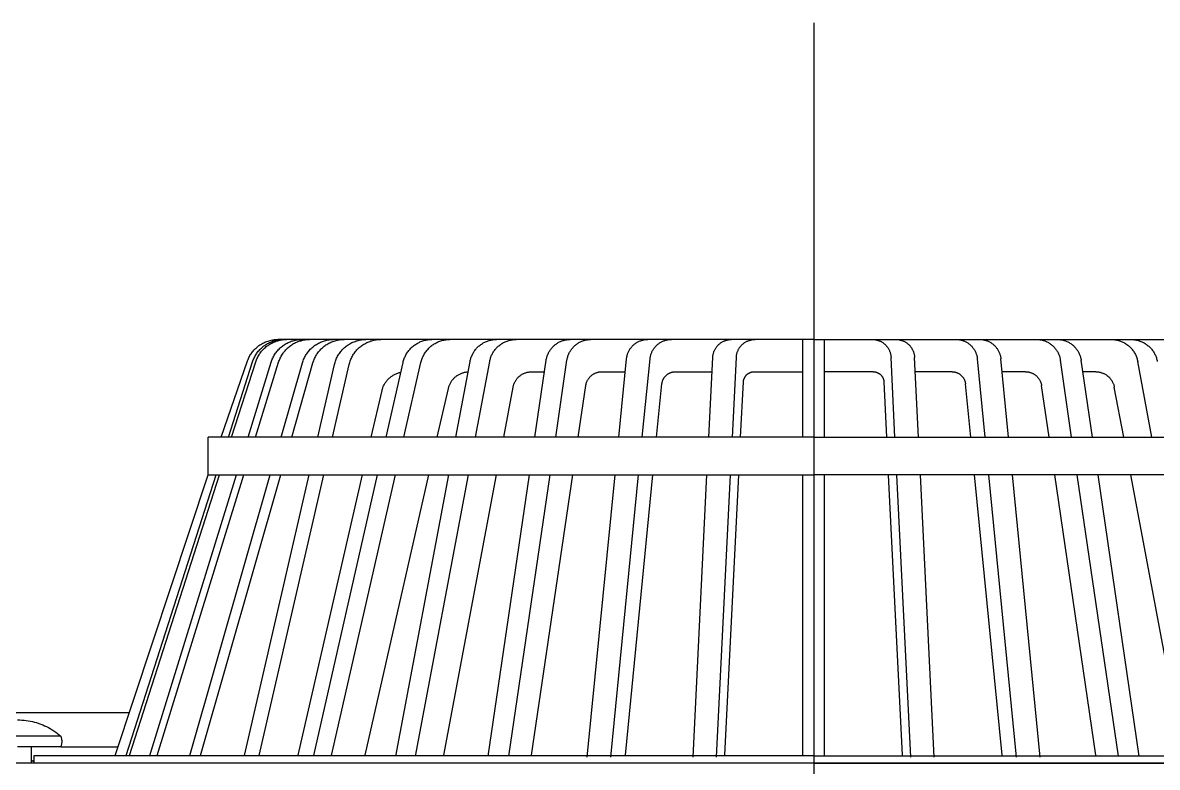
# Model space of a CAD drawing. Header units: centimetres. Extents: x 26200 to 152500, y -600 to 9300.
# Drawn here: x 129937.33 to 129958.43, y 6135.42 to 6149.26 of the extents above; entities that cross this region are included whole.
import ezdxf

# ---------------------------------------------------------------- set-up
doc = ezdxf.new("R2010")
doc.units = ezdxf.units.CM
doc.layers.add('ROTAS-MIMARI-KESIT', color=8, linetype='Continuous')

msp = doc.modelspace()

# ---------------------------------------------------------------- linework, layer by layer
at = {"layer": 'ROTAS-MIMARI-KESIT'}
for points in [[(129952.043, 6149.259), (129952.043, 6119.739)], [(129941.516, 6142.975), (129941.523, 6142.995), (129941.532, 6143.014), (129941.54, 6143.033), (129941.55, 6143.052), (129941.56, 6143.07), (129941.571, 6143.088), (129941.582, 6143.106), (129941.594, 6143.123), (129941.607, 6143.14), (129941.62, 6143.156), (129941.634, 6143.172), (129941.648, 6143.187), (129941.663, 6143.202), (129941.678, 6143.216), (129941.694, 6143.23), (129941.71, 6143.243), (129941.727, 6143.256), (129941.744, 6143.268), (129941.762, 6143.279), (129941.78, 6143.29), (129941.798, 6143.3), (129941.817, 6143.31), (129941.836, 6143.319), (129941.855, 6143.327), (129941.875, 6143.334), (129941.895, 6143.341), (129941.915, 6143.347), (129941.935, 6143.353), (129941.955, 6143.358), (129941.976, 6143.362), (129941.997, 6143.365), (129942.017, 6143.367), (129942.038, 6143.369), (129942.059, 6143.37), (129942.08, 6143.371)], [(129941.608, 6142.954), (129941.615, 6142.973), (129941.622, 6142.992), (129941.63, 6143.011), (129941.638, 6143.03), (129941.648, 6143.048), (129941.657, 6143.066), (129941.668, 6143.083), (129941.679, 6143.101), (129941.69, 6143.118), (129941.702, 6143.134), (129941.715, 6143.15), (129941.728, 6143.166), (129941.742, 6143.181), (129941.756, 6143.196), (129941.771, 6143.21), (129941.786, 6143.223), (129941.802, 6143.237), (129941.818, 6143.249), (129941.835, 6143.261), (129941.851, 6143.273), (129941.869, 6143.284), (129941.886, 6143.294), (129941.904, 6143.304), (129941.923, 6143.313), (129941.941, 6143.321), (129941.96, 6143.329), (129941.979, 6143.336), (129941.999, 6143.343), (129942.018, 6143.348), (129942.038, 6143.354), (129942.058, 6143.358), (129942.078, 6143.362), (129942.099, 6143.365), (129942.119, 6143.368), (129942.139, 6143.369), (129942.16, 6143.37), (129942.18, 6143.371)], [(129941.668, 6142.954), (129941.675, 6142.973), (129941.682, 6142.992), (129941.69, 6143.011), (129941.699, 6143.03), (129941.708, 6143.048), (129941.717, 6143.066), (129941.728, 6143.083), (129941.739, 6143.101), (129941.75, 6143.118), (129941.762, 6143.134), (129941.775, 6143.15), (129941.788, 6143.166), (129941.802, 6143.181), (129941.816, 6143.196), (129941.831, 6143.21), (129941.846, 6143.223), (129941.862, 6143.237), (129941.878, 6143.249), (129941.895, 6143.261), (129941.912, 6143.273), (129941.929, 6143.284), (129941.946, 6143.294), (129941.964, 6143.304), (129941.983, 6143.313), (129942.001, 6143.321), (129942.02, 6143.329), (129942.04, 6143.336), (129942.059, 6143.343), (129942.079, 6143.348), (129942.098, 6143.354), (129942.118, 6143.358), (129942.138, 6143.362), (129942.159, 6143.365), (129942.179, 6143.368), (129942.199, 6143.369), (129942.22, 6143.37), (129942.24, 6143.371)], [(129941.953, 6142.947), (129941.96, 6142.967), (129941.967, 6142.986), (129941.975, 6143.005), (129941.983, 6143.024), (129941.992, 6143.043), (129942.002, 6143.061), (129942.012, 6143.079), (129942.023, 6143.096), (129942.034, 6143.113), (129942.046, 6143.13), (129942.059, 6143.146), (129942.072, 6143.162), (129942.086, 6143.178), (129942.1, 6143.193), (129942.115, 6143.207), (129942.13, 6143.221), (129942.146, 6143.234), (129942.162, 6143.247), (129942.179, 6143.259), (129942.196, 6143.271), (129942.213, 6143.282), (129942.231, 6143.293), (129942.249, 6143.302), (129942.268, 6143.312), (129942.286, 6143.32), (129942.305, 6143.328), (129942.325, 6143.336), (129942.344, 6143.342), (129942.364, 6143.348), (129942.384, 6143.353), (129942.404, 6143.358), (129942.424, 6143.362), (129942.445, 6143.365), (129942.465, 6143.367), (129942.486, 6143.369), (129942.507, 6143.37), (129942.527, 6143.371)], [(129952.041, 6143.371), (129942.08, 6143.371)], [(129942.093, 6142.947), (129942.099, 6142.967), (129942.107, 6142.986), (129942.114, 6143.005), (129942.123, 6143.024), (129942.132, 6143.043), (129942.141, 6143.061), (129942.152, 6143.079), (129942.163, 6143.096), (129942.174, 6143.113), (129942.186, 6143.13), (129942.199, 6143.146), (129942.212, 6143.162), (129942.226, 6143.178), (129942.24, 6143.193), (129942.255, 6143.207), (129942.27, 6143.221), (129942.286, 6143.234), (129942.302, 6143.247), (129942.319, 6143.259), (129942.336, 6143.271), (129942.353, 6143.282), (129942.371, 6143.293), (129942.389, 6143.302), (129942.407, 6143.312), (129942.426, 6143.32), (129942.445, 6143.328), (129942.465, 6143.336), (129942.484, 6143.342), (129942.504, 6143.348), (129942.524, 6143.353), (129942.544, 6143.358), (129942.564, 6143.362), (129942.585, 6143.365), (129942.605, 6143.367), (129942.626, 6143.369), (129942.646, 6143.37), (129942.667, 6143.371)], [(129942.536, 6142.936), (129942.542, 6142.956), (129942.549, 6142.976), (129942.557, 6142.995), (129942.565, 6143.014), (129942.574, 6143.033), (129942.583, 6143.052), (129942.593, 6143.07), (129942.604, 6143.088), (129942.616, 6143.106), (129942.628, 6143.123), (129942.64, 6143.14), (129942.653, 6143.156), (129942.667, 6143.172), (129942.681, 6143.187), (129942.696, 6143.202), (129942.712, 6143.216), (129942.727, 6143.23), (129942.744, 6143.243), (129942.76, 6143.256), (129942.778, 6143.268), (129942.795, 6143.279), (129942.813, 6143.29), (129942.832, 6143.3), (129942.85, 6143.31), (129942.869, 6143.319), (129942.889, 6143.327), (129942.908, 6143.334), (129942.928, 6143.341), (129942.948, 6143.347), (129942.968, 6143.353), (129942.989, 6143.358), (129943.009, 6143.362), (129943.03, 6143.365), (129943.051, 6143.367), (129943.072, 6143.369), (129943.093, 6143.37), (129943.113, 6143.371)], [(129942.731, 6142.936), (129942.737, 6142.956), (129942.744, 6142.976), (129942.752, 6142.995), (129942.76, 6143.014), (129942.769, 6143.033), (129942.778, 6143.052), (129942.788, 6143.07), (129942.799, 6143.088), (129942.811, 6143.106), (129942.823, 6143.123), (129942.835, 6143.14), (129942.849, 6143.156), (129942.862, 6143.172), (129942.877, 6143.187), (129942.891, 6143.202), (129942.907, 6143.216), (129942.923, 6143.23), (129942.939, 6143.243), (129942.956, 6143.256), (129942.973, 6143.268), (129942.99, 6143.279), (129943.008, 6143.29), (129943.027, 6143.3), (129943.045, 6143.31), (129943.064, 6143.319), (129943.084, 6143.327), (129943.103, 6143.334), (129943.123, 6143.341), (129943.143, 6143.347), (129943.163, 6143.353), (129943.184, 6143.358), (129943.204, 6143.362), (129943.225, 6143.365), (129943.246, 6143.367), (129943.267, 6143.369), (129943.288, 6143.37), (129943.309, 6143.371)], [(129943.131, 6142.905), (129943.136, 6142.925), (129943.142, 6142.945), (129943.148, 6142.965), (129943.155, 6142.984), (129943.163, 6143.003), (129943.171, 6143.022), (129943.18, 6143.041), (129943.19, 6143.059), (129943.2, 6143.077), (129943.211, 6143.095), (129943.222, 6143.112), (129943.234, 6143.129), (129943.247, 6143.145), (129943.26, 6143.161), (129943.274, 6143.177), (129943.288, 6143.192), (129943.303, 6143.206), (129943.318, 6143.22), (129943.334, 6143.233), (129943.35, 6143.246), (129943.367, 6143.259), (129943.384, 6143.27), (129943.402, 6143.282), (129943.419, 6143.292), (129943.437, 6143.302), (129943.456, 6143.311), (129943.475, 6143.32), (129943.494, 6143.328), (129943.513, 6143.335), (129943.533, 6143.342), (129943.553, 6143.348), (129943.573, 6143.353), (129943.593, 6143.358), (129943.613, 6143.362), (129943.634, 6143.365), (129943.654, 6143.367), (129943.675, 6143.369), (129943.696, 6143.37), (129943.716, 6143.371)], [(129943.405, 6142.905), (129943.41, 6142.925), (129943.415, 6142.945), (129943.422, 6142.965), (129943.429, 6142.984), (129943.436, 6143.003), (129943.445, 6143.022), (129943.454, 6143.041), (129943.463, 6143.059), (129943.474, 6143.077), (129943.485, 6143.095), (129943.496, 6143.112), (129943.508, 6143.129), (129943.521, 6143.145), (129943.534, 6143.161), (129943.548, 6143.177), (129943.562, 6143.192), (129943.577, 6143.206), (129943.592, 6143.22), (129943.608, 6143.233), (129943.624, 6143.246), (129943.641, 6143.259), (129943.658, 6143.27), (129943.675, 6143.282), (129943.693, 6143.292), (129943.711, 6143.302), (129943.73, 6143.311), (129943.749, 6143.32), (129943.768, 6143.328), (129943.787, 6143.335), (129943.807, 6143.342), (129943.826, 6143.348), (129943.846, 6143.353), (129943.867, 6143.358), (129943.887, 6143.362), (129943.907, 6143.365), (129943.928, 6143.367), (129943.949, 6143.369), (129943.969, 6143.37), (129943.99, 6143.371)], [(129944.406, 6142.942), (129944.411, 6142.961), (129944.416, 6142.979), (129944.422, 6142.997), (129944.428, 6143.015), (129944.435, 6143.033), (129944.443, 6143.05), (129944.451, 6143.067), (129944.46, 6143.084), (129944.469, 6143.101), (129944.479, 6143.117), (129944.49, 6143.133), (129944.501, 6143.148), (129944.513, 6143.163), (129944.525, 6143.178), (129944.537, 6143.192), (129944.55, 6143.206), (129944.564, 6143.219), (129944.578, 6143.232), (129944.592, 6143.244), (129944.607, 6143.256), (129944.623, 6143.268), (129944.638, 6143.278), (129944.654, 6143.289), (129944.671, 6143.298), (129944.687, 6143.308), (129944.704, 6143.316), (129944.721, 6143.324), (129944.739, 6143.331), (129944.757, 6143.338), (129944.775, 6143.344), (129944.793, 6143.35), (129944.811, 6143.355), (129944.83, 6143.359), (129944.849, 6143.362), (129944.867, 6143.365), (129944.886, 6143.368), (129944.905, 6143.369), (129944.924, 6143.37), (129944.943, 6143.371)], [(129944.739, 6142.942), (129944.743, 6142.961), (129944.748, 6142.979), (129944.754, 6142.997), (129944.761, 6143.015), (129944.768, 6143.033), (129944.775, 6143.05), (129944.784, 6143.067), (129944.792, 6143.084), (129944.802, 6143.101), (129944.812, 6143.117), (129944.822, 6143.133), (129944.833, 6143.148), (129944.845, 6143.163), (129944.857, 6143.178), (129944.87, 6143.192), (129944.883, 6143.206), (129944.896, 6143.219), (129944.91, 6143.232), (129944.925, 6143.244), (129944.94, 6143.256), (129944.955, 6143.268), (129944.971, 6143.278), (129944.987, 6143.289), (129945.003, 6143.298), (129945.02, 6143.308), (129945.037, 6143.316), (129945.054, 6143.324), (129945.071, 6143.331), (129945.089, 6143.338), (129945.107, 6143.344), (129945.125, 6143.35), (129945.144, 6143.355), (129945.162, 6143.359), (129945.181, 6143.362), (129945.2, 6143.365), (129945.219, 6143.368), (129945.238, 6143.369), (129945.257, 6143.37), (129945.276, 6143.371)], [(129945.652, 6142.963), (129945.655, 6142.98), (129945.66, 6142.997), (129945.664, 6143.013), (129945.669, 6143.03), (129945.675, 6143.046), (129945.682, 6143.062), (129945.689, 6143.078), (129945.696, 6143.094), (129945.704, 6143.109), (129945.713, 6143.124), (129945.722, 6143.139), (129945.731, 6143.153), (129945.741, 6143.167), (129945.752, 6143.181), (129945.763, 6143.195), (129945.774, 6143.208), (129945.786, 6143.22), (129945.798, 6143.232), (129945.811, 6143.244), (129945.824, 6143.255), (129945.838, 6143.266), (129945.852, 6143.277), (129945.866, 6143.286), (129945.881, 6143.296), (129945.895, 6143.305), (129945.911, 6143.313), (129945.926, 6143.321), (129945.942, 6143.328), (129945.958, 6143.335), (129945.974, 6143.341), (129945.99, 6143.347), (129946.007, 6143.352), (129946.024, 6143.356), (129946.041, 6143.36), (129946.058, 6143.363), (129946.075, 6143.366), (129946.092, 6143.368), (129946.109, 6143.369), (129946.127, 6143.37), (129946.144, 6143.371)], [(129946.017, 6142.963), (129946.02, 6142.98), (129946.024, 6142.997), (129946.029, 6143.013), (129946.034, 6143.03), (129946.04, 6143.046), (129946.046, 6143.062), (129946.053, 6143.078), (129946.061, 6143.094), (129946.069, 6143.109), (129946.077, 6143.124), (129946.086, 6143.139), (129946.096, 6143.153), (129946.106, 6143.167), (129946.117, 6143.181), (129946.128, 6143.195), (129946.139, 6143.208), (129946.151, 6143.22), (129946.163, 6143.232), (129946.176, 6143.244), (129946.189, 6143.255), (129946.203, 6143.266), (129946.217, 6143.277), (129946.231, 6143.286), (129946.245, 6143.296), (129946.26, 6143.305), (129946.275, 6143.313), (129946.291, 6143.321), (129946.307, 6143.328), (129946.323, 6143.335), (129946.339, 6143.341), (129946.355, 6143.347), (129946.372, 6143.352), (129946.389, 6143.356), (129946.405, 6143.36), (129946.422, 6143.363), (129946.44, 6143.366), (129946.457, 6143.368), (129946.474, 6143.369), (129946.491, 6143.37), (129946.509, 6143.371)], [(129947.068, 6142.986), (129947.07, 6143.001), (129947.074, 6143.016), (129947.077, 6143.032), (129947.081, 6143.047), (129947.086, 6143.062), (129947.091, 6143.076), (129947.097, 6143.091), (129947.103, 6143.105), (129947.11, 6143.12), (129947.117, 6143.133), (129947.124, 6143.147), (129947.133, 6143.161), (129947.141, 6143.174), (129947.15, 6143.186), (129947.16, 6143.199), (129947.17, 6143.211), (129947.18, 6143.223), (129947.191, 6143.234), (129947.202, 6143.245), (129947.213, 6143.256), (129947.225, 6143.266), (129947.237, 6143.276), (129947.25, 6143.285), (129947.263, 6143.294), (129947.276, 6143.303), (129947.289, 6143.311), (129947.303, 6143.318), (129947.317, 6143.325), (129947.331, 6143.332), (129947.346, 6143.338), (129947.36, 6143.344), (129947.375, 6143.349), (129947.39, 6143.353), (129947.405, 6143.357), (129947.42, 6143.361), (129947.436, 6143.364), (129947.451, 6143.366), (129947.467, 6143.368), (129947.482, 6143.37), (129947.498, 6143.37), (129947.514, 6143.371)], [(129947.454, 6142.986), (129947.457, 6143.001), (129947.46, 6143.016), (129947.463, 6143.032), (129947.468, 6143.047), (129947.472, 6143.062), (129947.477, 6143.076), (129947.483, 6143.091), (129947.489, 6143.105), (129947.496, 6143.12), (129947.503, 6143.133), (129947.511, 6143.147), (129947.519, 6143.161), (129947.528, 6143.174), (129947.537, 6143.186), (129947.546, 6143.199), (129947.556, 6143.211), (129947.566, 6143.223), (129947.577, 6143.234), (129947.588, 6143.245), (129947.6, 6143.256), (129947.611, 6143.266), (129947.624, 6143.276), (129947.636, 6143.285), (129947.649, 6143.294), (129947.662, 6143.303), (129947.676, 6143.311), (129947.689, 6143.318), (129947.703, 6143.325), (129947.717, 6143.332), (129947.732, 6143.338), (129947.746, 6143.344), (129947.761, 6143.349), (129947.776, 6143.353), (129947.791, 6143.357), (129947.807, 6143.361), (129947.822, 6143.364), (129947.837, 6143.366), (129947.853, 6143.368), (129947.869, 6143.37), (129947.884, 6143.37), (129947.9, 6143.371)], [(129948.561, 6143.01), (129948.562, 6143.023), (129948.564, 6143.037), (129948.567, 6143.05), (129948.57, 6143.064), (129948.573, 6143.077), (129948.577, 6143.09), (129948.581, 6143.103), (129948.586, 6143.116), (129948.591, 6143.129), (129948.597, 6143.141), (129948.603, 6143.153), (129948.61, 6143.165), (129948.616, 6143.177), (129948.624, 6143.189), (129948.631, 6143.2), (129948.64, 6143.211), (129948.648, 6143.222), (129948.657, 6143.233), (129948.666, 6143.243), (129948.675, 6143.253), (129948.685, 6143.262), (129948.695, 6143.272), (129948.706, 6143.28), (129948.717, 6143.289), (129948.728, 6143.297), (129948.739, 6143.305), (129948.751, 6143.312), (129948.762, 6143.319), (129948.774, 6143.326), (129948.787, 6143.332), (129948.799, 6143.337), (129948.812, 6143.343), (129948.825, 6143.347), (129948.838, 6143.352), (129948.851, 6143.356), (129948.864, 6143.359), (129948.877, 6143.362), (129948.891, 6143.365), (129948.905, 6143.367), (129948.918, 6143.369), (129948.932, 6143.37), (129948.945, 6143.37), (129948.959, 6143.371)], [(129948.998, 6143.01), (129949, 6143.023), (129949.002, 6143.037), (129949.004, 6143.05), (129949.007, 6143.064), (129949.011, 6143.077), (129949.014, 6143.09), (129949.019, 6143.103), (129949.024, 6143.116), (129949.029, 6143.129), (129949.034, 6143.141), (129949.04, 6143.153), (129949.047, 6143.165), (129949.054, 6143.177), (129949.061, 6143.189), (129949.069, 6143.2), (129949.077, 6143.211), (129949.085, 6143.222), (129949.094, 6143.233), (129949.103, 6143.243), (129949.113, 6143.253), (129949.123, 6143.262), (129949.133, 6143.272), (129949.143, 6143.28), (129949.154, 6143.289), (129949.165, 6143.297), (129949.176, 6143.305), (129949.188, 6143.312), (129949.2, 6143.319), (129949.212, 6143.326), (129949.224, 6143.332), (129949.237, 6143.337), (129949.249, 6143.343), (129949.262, 6143.347), (129949.275, 6143.352), (129949.288, 6143.356), (129949.301, 6143.359), (129949.315, 6143.362), (129949.328, 6143.365), (129949.342, 6143.367), (129949.355, 6143.369), (129949.369, 6143.37), (129949.383, 6143.37), (129949.397, 6143.371)], [(129950.165, 6143.038), (129950.166, 6143.05), (129950.167, 6143.062), (129950.169, 6143.074), (129950.171, 6143.086), (129950.173, 6143.097), (129950.176, 6143.109), (129950.179, 6143.121), (129950.183, 6143.132), (129950.187, 6143.144), (129950.192, 6143.155), (129950.197, 6143.166), (129950.202, 6143.177), (129950.207, 6143.188), (129950.213, 6143.198), (129950.22, 6143.209), (129950.226, 6143.219), (129950.233, 6143.229), (129950.241, 6143.238), (129950.249, 6143.248), (129950.257, 6143.257), (129950.265, 6143.266), (129950.273, 6143.274), (129950.282, 6143.282), (129950.292, 6143.29), (129950.301, 6143.298), (129950.311, 6143.305), (129950.321, 6143.312), (129950.331, 6143.318), (129950.341, 6143.325), (129950.352, 6143.33), (129950.363, 6143.336), (129950.374, 6143.341), (129950.385, 6143.346), (129950.396, 6143.35), (129950.408, 6143.354), (129950.419, 6143.357), (129950.431, 6143.36), (129950.443, 6143.363), (129950.455, 6143.365), (129950.467, 6143.367), (129950.479, 6143.369), (129950.491, 6143.37), (129950.503, 6143.37), (129950.515, 6143.371)], [(129950.603, 6143.038), (129950.603, 6143.05), (129950.605, 6143.062), (129950.606, 6143.074), (129950.608, 6143.086), (129950.611, 6143.097), (129950.614, 6143.109), (129950.617, 6143.121), (129950.621, 6143.132), (129950.625, 6143.144), (129950.629, 6143.155), (129950.634, 6143.166), (129950.639, 6143.177), (129950.645, 6143.188), (129950.651, 6143.198), (129950.657, 6143.209), (129950.664, 6143.219), (129950.671, 6143.229), (129950.678, 6143.238), (129950.686, 6143.248), (129950.694, 6143.257), (129950.702, 6143.266), (129950.711, 6143.274), (129950.72, 6143.282), (129950.729, 6143.29), (129950.739, 6143.298), (129950.748, 6143.305), (129950.758, 6143.312), (129950.768, 6143.318), (129950.779, 6143.325), (129950.79, 6143.33), (129950.8, 6143.336), (129950.811, 6143.341), (129950.823, 6143.346), (129950.834, 6143.35), (129950.845, 6143.354), (129950.857, 6143.357), (129950.869, 6143.36), (129950.88, 6143.363), (129950.892, 6143.365), (129950.904, 6143.367), (129950.916, 6143.369), (129950.928, 6143.37), (129950.94, 6143.37), (129950.953, 6143.371)], [(129951.841, 6141.553), (129951.841, 6143.371)], [(129952.041, 6143.371), (129962.002, 6143.371)], [(129952.241, 6141.553), (129952.241, 6143.371)], [(129953.13, 6143.371), (129953.142, 6143.37), (129953.154, 6143.37), (129953.166, 6143.369), (129953.178, 6143.367), (129953.19, 6143.365), (129953.202, 6143.363), (129953.214, 6143.36), (129953.225, 6143.357), (129953.237, 6143.354), (129953.249, 6143.35), (129953.26, 6143.346), (129953.271, 6143.341), (129953.282, 6143.336), (129953.293, 6143.33), (129953.303, 6143.325), (129953.314, 6143.318), (129953.324, 6143.312), (129953.334, 6143.305), (129953.344, 6143.298), (129953.353, 6143.29), (129953.362, 6143.282), (129953.371, 6143.274), (129953.38, 6143.266), (129953.388, 6143.257), (129953.396, 6143.248), (129953.404, 6143.238), (129953.411, 6143.229), (129953.418, 6143.219), (129953.425, 6143.209), (129953.431, 6143.198), (129953.437, 6143.188), (129953.443, 6143.177), (129953.448, 6143.166), (129953.453, 6143.155), (129953.458, 6143.144), (129953.462, 6143.132), (129953.465, 6143.121), (129953.469, 6143.109), (129953.472, 6143.097), (129953.474, 6143.086), (129953.476, 6143.074), (129953.478, 6143.062), (129953.479, 6143.05), (129953.48, 6143.038)], [(129953.567, 6143.371), (129953.579, 6143.37), (129953.592, 6143.37), (129953.604, 6143.369), (129953.616, 6143.367), (129953.628, 6143.365), (129953.64, 6143.363), (129953.651, 6143.36), (129953.663, 6143.357), (129953.675, 6143.354), (129953.686, 6143.35), (129953.697, 6143.346), (129953.709, 6143.341), (129953.72, 6143.336), (129953.73, 6143.33), (129953.741, 6143.325), (129953.751, 6143.318), (129953.762, 6143.312), (129953.772, 6143.305), (129953.781, 6143.298), (129953.791, 6143.29), (129953.8, 6143.282), (129953.809, 6143.274), (129953.818, 6143.266), (129953.826, 6143.257), (129953.834, 6143.248), (129953.842, 6143.238), (129953.849, 6143.229), (129953.856, 6143.219), (129953.863, 6143.209), (129953.869, 6143.198), (129953.875, 6143.188), (129953.881, 6143.177), (129953.886, 6143.166), (129953.891, 6143.155), (129953.895, 6143.144), (129953.899, 6143.132), (129953.903, 6143.121), (129953.906, 6143.109), (129953.909, 6143.097), (129953.912, 6143.086), (129953.914, 6143.074), (129953.915, 6143.062), (129953.916, 6143.05), (129953.917, 6143.038)], [(129954.686, 6143.371), (129954.7, 6143.37), (129954.713, 6143.37), (129954.727, 6143.369), (129954.741, 6143.367), (129954.754, 6143.365), (129954.768, 6143.362), (129954.781, 6143.359), (129954.794, 6143.356), (129954.807, 6143.352), (129954.82, 6143.347), (129954.833, 6143.343), (129954.846, 6143.337), (129954.858, 6143.332), (129954.871, 6143.326), (129954.883, 6143.319), (129954.894, 6143.312), (129954.906, 6143.305), (129954.917, 6143.297), (129954.928, 6143.289), (129954.939, 6143.28), (129954.95, 6143.272), (129954.96, 6143.262), (129954.97, 6143.253), (129954.979, 6143.243), (129954.988, 6143.233), (129954.997, 6143.222), (129955.006, 6143.211), (129955.014, 6143.2), (129955.021, 6143.189), (129955.029, 6143.177), (129955.035, 6143.165), (129955.042, 6143.153), (129955.048, 6143.141), (129955.054, 6143.129), (129955.059, 6143.116), (129955.064, 6143.103), (129955.068, 6143.09), (129955.072, 6143.077), (129955.075, 6143.064), (129955.078, 6143.05), (129955.081, 6143.037), (129955.083, 6143.023), (129955.084, 6143.01)], [(129955.123, 6143.371), (129955.137, 6143.37), (129955.151, 6143.37), (129955.164, 6143.369), (129955.178, 6143.367), (129955.192, 6143.365), (129955.205, 6143.362), (129955.218, 6143.359), (129955.232, 6143.356), (129955.245, 6143.352), (129955.258, 6143.347), (129955.271, 6143.343), (129955.283, 6143.337), (129955.296, 6143.332), (129955.308, 6143.326), (129955.32, 6143.319), (129955.332, 6143.312), (129955.344, 6143.305), (129955.355, 6143.297), (129955.366, 6143.289), (129955.377, 6143.28), (129955.387, 6143.272), (129955.397, 6143.262), (129955.407, 6143.253), (129955.417, 6143.243), (129955.426, 6143.233), (129955.435, 6143.222), (129955.443, 6143.211), (129955.451, 6143.2), (129955.459, 6143.189), (129955.466, 6143.177), (129955.473, 6143.165), (129955.479, 6143.153), (129955.486, 6143.141), (129955.491, 6143.129), (129955.496, 6143.116), (129955.501, 6143.103), (129955.505, 6143.09), (129955.509, 6143.077), (129955.513, 6143.064), (129955.516, 6143.05), (129955.518, 6143.037), (129955.52, 6143.023), (129955.522, 6143.01)], [(129956.183, 6143.371), (129956.198, 6143.37), (129956.214, 6143.37), (129956.23, 6143.368), (129956.245, 6143.366), (129956.261, 6143.364), (129956.276, 6143.361), (129956.291, 6143.357), (129956.306, 6143.353), (129956.321, 6143.349), (129956.336, 6143.344), (129956.351, 6143.338), (129956.365, 6143.332), (129956.379, 6143.325), (129956.393, 6143.318), (129956.407, 6143.311), (129956.42, 6143.303), (129956.434, 6143.294), (129956.446, 6143.285), (129956.459, 6143.276), (129956.471, 6143.266), (129956.483, 6143.256), (129956.495, 6143.245), (129956.506, 6143.234), (129956.516, 6143.223), (129956.527, 6143.211), (129956.537, 6143.199), (129956.546, 6143.186), (129956.555, 6143.174), (129956.564, 6143.161), (129956.572, 6143.147), (129956.579, 6143.133), (129956.587, 6143.12), (129956.593, 6143.105), (129956.599, 6143.091), (129956.605, 6143.076), (129956.61, 6143.062), (129956.615, 6143.047), (129956.619, 6143.032), (129956.623, 6143.016), (129956.626, 6143.001), (129956.628, 6142.986)], [(129956.569, 6143.371), (129956.584, 6143.37), (129956.6, 6143.37), (129956.616, 6143.368), (129956.631, 6143.366), (129956.647, 6143.364), (129956.662, 6143.361), (129956.677, 6143.357), (129956.692, 6143.353), (129956.707, 6143.349), (129956.722, 6143.344), (129956.737, 6143.338), (129956.751, 6143.332), (129956.765, 6143.325), (129956.779, 6143.318), (129956.793, 6143.311), (129956.807, 6143.303), (129956.82, 6143.294), (129956.833, 6143.285), (129956.845, 6143.276), (129956.857, 6143.266), (129956.869, 6143.256), (129956.881, 6143.245), (129956.892, 6143.234), (129956.902, 6143.223), (129956.913, 6143.211), (129956.923, 6143.199), (129956.932, 6143.186), (129956.941, 6143.174), (129956.95, 6143.161), (129956.958, 6143.147), (129956.966, 6143.133), (129956.973, 6143.12), (129956.979, 6143.105), (129956.986, 6143.091), (129956.991, 6143.076), (129956.996, 6143.062), (129957.001, 6143.047), (129957.005, 6143.032), (129957.009, 6143.016), (129957.012, 6143.001), (129957.014, 6142.986)], [(129957.574, 6143.371), (129957.591, 6143.37), (129957.609, 6143.369), (129957.626, 6143.368), (129957.643, 6143.366), (129957.66, 6143.363), (129957.677, 6143.36), (129957.694, 6143.356), (129957.711, 6143.352), (129957.727, 6143.347), (129957.744, 6143.341), (129957.76, 6143.335), (129957.776, 6143.328), (129957.792, 6143.321), (129957.807, 6143.313), (129957.822, 6143.305), (129957.837, 6143.296), (129957.852, 6143.286), (129957.866, 6143.277), (129957.88, 6143.266), (129957.893, 6143.255), (129957.907, 6143.244), (129957.919, 6143.232), (129957.932, 6143.22), (129957.944, 6143.208), (129957.955, 6143.195), (129957.966, 6143.181), (129957.977, 6143.167), (129957.987, 6143.153), (129957.996, 6143.139), (129958.005, 6143.124), (129958.014, 6143.109), (129958.022, 6143.094), (129958.029, 6143.078), (129958.036, 6143.062), (129958.042, 6143.046), (129958.048, 6143.03), (129958.054, 6143.013), (129958.058, 6142.997), (129958.062, 6142.98), (129958.066, 6142.963)], [(129957.939, 6143.371), (129957.956, 6143.37), (129957.973, 6143.369), (129957.99, 6143.368), (129958.008, 6143.366), (129958.025, 6143.363), (129958.042, 6143.36), (129958.059, 6143.356), (129958.075, 6143.352), (129958.092, 6143.347), (129958.108, 6143.341), (129958.125, 6143.335), (129958.141, 6143.328), (129958.156, 6143.321), (129958.172, 6143.313), (129958.187, 6143.305), (129958.202, 6143.296), (129958.216, 6143.286), (129958.231, 6143.277), (129958.244, 6143.266), (129958.258, 6143.255), (129958.271, 6143.244), (129958.284, 6143.232), (129958.296, 6143.22), (129958.308, 6143.208), (129958.32, 6143.195), (129958.331, 6143.181), (129958.341, 6143.167), (129958.351, 6143.153), (129958.361, 6143.139), (129958.37, 6143.124), (129958.378, 6143.109), (129958.386, 6143.094), (129958.394, 6143.078), (129958.401, 6143.062), (129958.407, 6143.046), (129958.413, 6143.03), (129958.418, 6143.013), (129958.423, 6142.997), (129958.427, 6142.98), (129958.43, 6142.963)], [(129946.858, 6141.553), (129947.068, 6142.986)], [(129947.244, 6141.553), (129947.454, 6142.986)], [(129948.417, 6141.553), (129948.561, 6143.01)], [(129948.854, 6141.553), (129948.998, 6143.01)], [(129950.092, 6141.553), (129950.165, 6143.038)], [(129950.53, 6141.553), (129950.603, 6143.038)], [(129953.553, 6141.553), (129953.48, 6143.038)], [(129953.991, 6141.553), (129953.917, 6143.038)], [(129955.228, 6141.553), (129955.084, 6143.01)], [(129955.666, 6141.553), (129955.522, 6143.01)], [(129956.838, 6141.553), (129956.628, 6142.986)], [(129957.225, 6141.553), (129957.015, 6142.986)], [(129941.026, 6141.555), (129941.516, 6142.975)], [(129941.159, 6141.553), (129941.608, 6142.954)], [(129941.219, 6141.553), (129941.668, 6142.954)], [(129941.523, 6141.553), (129941.953, 6142.947)], [(129941.663, 6141.553), (129942.093, 6142.947)], [(129942.139, 6141.553), (129942.536, 6142.936)], [(129942.335, 6141.553), (129942.731, 6142.936)], [(129942.82, 6141.553), (129943.131, 6142.905)], [(129943.093, 6141.553), (129943.405, 6142.905)], [(129944.091, 6141.553), (129944.407, 6142.942)], [(129944.423, 6141.553), (129944.739, 6142.942)], [(129945.248, 6142.458), (129945.251, 6142.472), (129945.255, 6142.485), (129945.259, 6142.498), (129945.263, 6142.511), (129945.268, 6142.523), (129945.274, 6142.536), (129945.28, 6142.548), (129945.286, 6142.56), (129945.293, 6142.572), (129945.3, 6142.584), (129945.307, 6142.595), (129945.315, 6142.606), (129945.323, 6142.617), (129945.332, 6142.628), (129945.341, 6142.638), (129945.35, 6142.648), (129945.36, 6142.658), (129945.37, 6142.667), (129945.38, 6142.676), (129945.391, 6142.685), (129945.402, 6142.693), (129945.413, 6142.701), (129945.424, 6142.708), (129945.436, 6142.715), (129945.448, 6142.722), (129945.46, 6142.728), (129945.472, 6142.734), (129945.485, 6142.74), (129945.498, 6142.745), (129945.51, 6142.749), (129945.523, 6142.753), (129945.537, 6142.757), (129945.55, 6142.76), (129945.563, 6142.763), (129945.577, 6142.765), (129945.59, 6142.767), (129945.604, 6142.769), (129945.617, 6142.77)], [(129945.387, 6141.553), (129945.652, 6142.963)], [(129945.751, 6141.553), (129946.017, 6142.963)], [(129946.452, 6142.484), (129946.454, 6142.496), (129946.457, 6142.508), (129946.46, 6142.52), (129946.464, 6142.531), (129946.468, 6142.543), (129946.472, 6142.554), (129946.477, 6142.565), (129946.482, 6142.576), (129946.488, 6142.587), (129946.494, 6142.597), (129946.5, 6142.608), (129946.507, 6142.618), (129946.514, 6142.628), (129946.521, 6142.637), (129946.529, 6142.647), (129946.537, 6142.656), (129946.545, 6142.665), (129946.554, 6142.673), (129946.563, 6142.681), (129946.572, 6142.689), (129946.582, 6142.697), (129946.591, 6142.704), (129946.601, 6142.711), (129946.612, 6142.718), (129946.622, 6142.724), (129946.633, 6142.73), (129946.643, 6142.735), (129946.654, 6142.74), (129946.666, 6142.745), (129946.677, 6142.749), (129946.688, 6142.753), (129946.7, 6142.757), (129946.712, 6142.76), (129946.724, 6142.763), (129946.736, 6142.765), (129946.748, 6142.767), (129946.76, 6142.768), (129946.772, 6142.769), (129946.784, 6142.77), (129946.796, 6142.77)], [(129946.796, 6142.77), (129947.037, 6142.77)], [(129947.804, 6142.513), (129947.805, 6142.524), (129947.808, 6142.534), (129947.81, 6142.544), (129947.813, 6142.554), (129947.816, 6142.564), (129947.819, 6142.574), (129947.823, 6142.584), (129947.827, 6142.593), (129947.832, 6142.603), (129947.836, 6142.612), (129947.841, 6142.621), (129947.847, 6142.63), (129947.853, 6142.639), (129947.859, 6142.647), (129947.865, 6142.656), (129947.872, 6142.664), (129947.878, 6142.671), (129947.886, 6142.679), (129947.893, 6142.686), (129947.901, 6142.694), (129947.909, 6142.7), (129947.917, 6142.707), (129947.925, 6142.713), (129947.934, 6142.719), (129947.942, 6142.725), (129947.951, 6142.73), (129947.96, 6142.735), (129947.97, 6142.74), (129947.979, 6142.744), (129947.989, 6142.748), (129947.999, 6142.752), (129948.008, 6142.755), (129948.018, 6142.759), (129948.029, 6142.761), (129948.039, 6142.764), (129948.049, 6142.766), (129948.059, 6142.767), (129948.07, 6142.768), (129948.08, 6142.769), (129948.09, 6142.77), (129948.101, 6142.77)], [(129948.101, 6142.77), (129948.543, 6142.77)], [(129949.219, 6142.544), (129949.22, 6142.553), (129949.221, 6142.561), (129949.223, 6142.57), (129949.225, 6142.578), (129949.227, 6142.586), (129949.229, 6142.595), (129949.232, 6142.603), (129949.235, 6142.611), (129949.238, 6142.619), (129949.242, 6142.627), (129949.246, 6142.634), (129949.25, 6142.642), (129949.254, 6142.649), (129949.258, 6142.656), (129949.263, 6142.664), (129949.268, 6142.67), (129949.274, 6142.677), (129949.279, 6142.684), (129949.285, 6142.69), (129949.291, 6142.696), (129949.297, 6142.702), (129949.303, 6142.708), (129949.31, 6142.714), (129949.317, 6142.719), (129949.323, 6142.724), (129949.33, 6142.729), (129949.338, 6142.733), (129949.345, 6142.738), (129949.353, 6142.742), (129949.36, 6142.746), (129949.368, 6142.749), (129949.376, 6142.752), (129949.384, 6142.756), (129949.392, 6142.758), (129949.4, 6142.761), (129949.409, 6142.763), (129949.417, 6142.765), (129949.425, 6142.766), (129949.434, 6142.768), (129949.442, 6142.769), (129949.451, 6142.769), (129949.46, 6142.77), (129949.468, 6142.77)], [(129949.468, 6142.77), (129950.154, 6142.77)], [(129950.734, 6142.58), (129950.734, 6142.587), (129950.735, 6142.593), (129950.736, 6142.6), (129950.737, 6142.607), (129950.738, 6142.614), (129950.74, 6142.621), (129950.742, 6142.627), (129950.744, 6142.634), (129950.746, 6142.64), (129950.749, 6142.647), (129950.752, 6142.653), (129950.755, 6142.659), (129950.758, 6142.666), (129950.761, 6142.672), (129950.765, 6142.678), (129950.769, 6142.683), (129950.773, 6142.689), (129950.777, 6142.694), (129950.781, 6142.7), (129950.786, 6142.705), (129950.791, 6142.71), (129950.796, 6142.715), (129950.801, 6142.72), (129950.806, 6142.724), (129950.811, 6142.728), (129950.817, 6142.732), (129950.823, 6142.736), (129950.828, 6142.74), (129950.834, 6142.744), (129950.84, 6142.747), (129950.847, 6142.75), (129950.853, 6142.753), (129950.859, 6142.756), (129950.866, 6142.758), (129950.872, 6142.76), (129950.879, 6142.762), (129950.886, 6142.764), (129950.892, 6142.766), (129950.899, 6142.767), (129950.906, 6142.768), (129950.913, 6142.769), (129950.92, 6142.77), (129950.927, 6142.77), (129950.934, 6142.77)], [(129950.934, 6142.77), (129951.833, 6142.77)], [(129953.149, 6142.77), (129952.246, 6142.77)], [(129953.149, 6142.77), (129953.156, 6142.77), (129953.163, 6142.77), (129953.169, 6142.769), (129953.176, 6142.768), (129953.183, 6142.767), (129953.19, 6142.766), (129953.197, 6142.764), (129953.203, 6142.762), (129953.21, 6142.76), (129953.217, 6142.758), (129953.223, 6142.756), (129953.229, 6142.753), (129953.236, 6142.75), (129953.242, 6142.747), (129953.248, 6142.744), (129953.254, 6142.74), (129953.26, 6142.736), (129953.265, 6142.732), (129953.271, 6142.728), (129953.276, 6142.724), (129953.282, 6142.72), (129953.287, 6142.715), (129953.292, 6142.71), (129953.296, 6142.705), (129953.301, 6142.7), (129953.305, 6142.694), (129953.31, 6142.689), (129953.314, 6142.683), (129953.318, 6142.678), (129953.321, 6142.672), (129953.325, 6142.666), (129953.328, 6142.659), (129953.331, 6142.653), (129953.334, 6142.647), (129953.336, 6142.64), (129953.338, 6142.634), (129953.341, 6142.627), (129953.342, 6142.621), (129953.344, 6142.614), (129953.345, 6142.607), (129953.347, 6142.6), (129953.348, 6142.593), (129953.348, 6142.587), (129953.349, 6142.58)], [(129954.614, 6142.77), (129953.929, 6142.77)], [(129954.614, 6142.77), (129954.623, 6142.77), (129954.631, 6142.769), (129954.64, 6142.769), (129954.648, 6142.768), (129954.657, 6142.766), (129954.665, 6142.765), (129954.674, 6142.763), (129954.682, 6142.761), (129954.69, 6142.758), (129954.698, 6142.756), (129954.706, 6142.752), (129954.714, 6142.749), (129954.722, 6142.746), (129954.73, 6142.742), (129954.737, 6142.738), (129954.745, 6142.733), (129954.752, 6142.729), (129954.759, 6142.724), (129954.766, 6142.719), (129954.773, 6142.714), (129954.779, 6142.708), (129954.785, 6142.702), (129954.792, 6142.696), (129954.798, 6142.69), (129954.803, 6142.684), (129954.809, 6142.677), (129954.814, 6142.67), (129954.819, 6142.664), (129954.824, 6142.656), (129954.828, 6142.649), (129954.833, 6142.642), (129954.837, 6142.634), (129954.841, 6142.627), (129954.844, 6142.619), (129954.847, 6142.611), (129954.85, 6142.603), (129954.853, 6142.595), (129954.856, 6142.586), (129954.858, 6142.578), (129954.859, 6142.57), (129954.861, 6142.561), (129954.862, 6142.553), (129954.863, 6142.544)], [(129955.981, 6142.77), (129955.539, 6142.77)], [(129955.981, 6142.77), (129955.992, 6142.77), (129956.002, 6142.769), (129956.013, 6142.768), (129956.023, 6142.767), (129956.033, 6142.766), (129956.044, 6142.764), (129956.054, 6142.761), (129956.064, 6142.759), (129956.074, 6142.755), (129956.084, 6142.752), (129956.094, 6142.748), (129956.103, 6142.744), (129956.113, 6142.74), (129956.122, 6142.735), (129956.131, 6142.73), (129956.14, 6142.725), (129956.149, 6142.719), (129956.157, 6142.713), (129956.166, 6142.707), (129956.174, 6142.7), (129956.182, 6142.694), (129956.189, 6142.686), (129956.197, 6142.679), (129956.204, 6142.671), (129956.211, 6142.664), (129956.217, 6142.656), (129956.224, 6142.647), (129956.23, 6142.639), (129956.235, 6142.63), (129956.241, 6142.621), (129956.246, 6142.612), (129956.251, 6142.603), (129956.255, 6142.593), (129956.259, 6142.584), (129956.263, 6142.574), (129956.267, 6142.564), (129956.27, 6142.554), (129956.272, 6142.544), (129956.275, 6142.534), (129956.277, 6142.524), (129956.279, 6142.513)], [(129957.286, 6142.77), (129957.046, 6142.77)], [(129957.286, 6142.77), (129957.299, 6142.77), (129957.311, 6142.769), (129957.323, 6142.768), (129957.335, 6142.767), (129957.347, 6142.765), (129957.359, 6142.763), (129957.371, 6142.76), (129957.382, 6142.757), (129957.394, 6142.753), (129957.405, 6142.749), (129957.417, 6142.745), (129957.428, 6142.74), (129957.439, 6142.735), (129957.45, 6142.73), (129957.46, 6142.724), (129957.471, 6142.718), (129957.481, 6142.711), (129957.491, 6142.704), (129957.501, 6142.697), (129957.51, 6142.689), (129957.519, 6142.681), (129957.528, 6142.673), (129957.537, 6142.665), (129957.545, 6142.656), (129957.553, 6142.647), (129957.561, 6142.637), (129957.568, 6142.628), (129957.575, 6142.618), (129957.582, 6142.608), (129957.588, 6142.597), (129957.594, 6142.587), (129957.6, 6142.576), (129957.605, 6142.565), (129957.61, 6142.554), (129957.615, 6142.543), (129957.619, 6142.531), (129957.622, 6142.52), (129957.626, 6142.508), (129957.628, 6142.496), (129957.631, 6142.484)], [(129958.331, 6141.553), (129958.066, 6142.963)], [(129944.015, 6142.421), (129944.019, 6142.436), (129944.023, 6142.451), (129944.028, 6142.466), (129944.033, 6142.481), (129944.039, 6142.495), (129944.045, 6142.51), (129944.052, 6142.524), (129944.06, 6142.537), (129944.067, 6142.551), (129944.076, 6142.564), (129944.085, 6142.577), (129944.094, 6142.59), (129944.103, 6142.603), (129944.113, 6142.615), (129944.124, 6142.626), (129944.135, 6142.638), (129944.146, 6142.648), (129944.158, 6142.659), (129944.17, 6142.669), (129944.182, 6142.679), (129944.195, 6142.688), (129944.208, 6142.697), (129944.221, 6142.705), (129944.235, 6142.713), (129944.248, 6142.72), (129944.262, 6142.727), (129944.277, 6142.734), (129944.291, 6142.74), (129944.306, 6142.745), (129944.321, 6142.75), (129944.336, 6142.754), (129944.351, 6142.758), (129944.367, 6142.762)], [(129950.683, 6141.553), (129950.734, 6142.58)], [(129953.399, 6141.553), (129953.349, 6142.58)], [(129943.815, 6141.553), (129944.015, 6142.421)], [(129945.042, 6141.553), (129945.248, 6142.458)], [(129946.277, 6141.553), (129946.452, 6142.484)], [(129947.663, 6141.553), (129947.804, 6142.513)], [(129949.121, 6141.553), (129949.219, 6142.544)], [(129954.961, 6141.553), (129954.863, 6142.544)], [(129956.419, 6141.553), (129956.279, 6142.513)], [(129957.806, 6141.553), (129957.631, 6142.484)], [(129952.041, 6141.553), (129940.784, 6141.553)], [(129940.784, 6140.852), (129940.784, 6141.553)], [(129952.041, 6141.553), (129963.299, 6141.553)], [(129939.053, 6135.636), (129940.785, 6140.856)], [(129939.259, 6135.635), (129940.934, 6140.852)], [(129939.318, 6135.635), (129940.994, 6140.852)], [(129939.696, 6135.635), (129941.307, 6140.852)], [(129939.837, 6135.638), (129941.446, 6140.852)], [(129940.442, 6135.638), (129941.938, 6140.852)], [(129940.637, 6135.638), (129942.134, 6140.852)], [(129940.784, 6140.852), (129952.041, 6140.852)], [(129941.457, 6135.638), (129942.658, 6140.852)], [(129941.73, 6135.638), (129942.932, 6140.852)], [(129942.455, 6135.644), (129943.654, 6140.852)], [(129942.746, 6135.638), (129943.931, 6140.852)], [(129943.078, 6135.638), (129944.264, 6140.852)], [(129943.7, 6135.644), (129944.883, 6140.852)], [(129944.271, 6135.625), (129945.255, 6140.852)], [(129944.636, 6135.625), (129945.62, 6140.852)], [(129945.165, 6135.644), (129946.145, 6140.852)], [(129945.988, 6135.625), (129946.755, 6140.852)], [(129946.375, 6135.625), (129947.141, 6140.852)], [(129946.797, 6135.644), (129947.561, 6140.852)], [(129947.83, 6135.604), (129948.348, 6140.852)], [(129948.268, 6135.604), (129948.785, 6140.852)], [(129948.539, 6135.644), (129949.052, 6140.852)], [(129949.799, 6135.604), (129950.057, 6140.852)], [(129950.236, 6135.604), (129950.495, 6140.852)], [(129950.392, 6135.644), (129950.649, 6140.852)], [(129951.841, 6135.632), (129951.841, 6140.852)], [(129963.299, 6140.852), (129952.041, 6140.852)], [(129952.241, 6135.632), (129952.241, 6140.852)], [(129953.69, 6135.644), (129953.434, 6140.852)], [(129953.846, 6135.604), (129953.587, 6140.852)], [(129954.284, 6135.604), (129954.025, 6140.852)], [(129955.543, 6135.644), (129955.03, 6140.852)], [(129955.815, 6135.604), (129955.297, 6140.852)], [(129956.252, 6135.604), (129955.735, 6140.852)], [(129957.285, 6135.644), (129956.522, 6140.852)], [(129957.708, 6135.625), (129956.941, 6140.852)], [(129958.094, 6135.625), (129957.328, 6140.852)], [(129958.917, 6135.644), (129957.938, 6140.852)], [(129939.32, 6136.432), (129935.486, 6136.432)], [(129937.24, 6136.297), (129937.28, 6136.297), (129937.32, 6136.295), (129937.359, 6136.292), (129937.399, 6136.288), (129937.438, 6136.282), (129937.477, 6136.275), (129937.516, 6136.267), (129937.555, 6136.257), (129937.593, 6136.247), (129937.631, 6136.234), (129937.668, 6136.221), (129937.705, 6136.207), (129937.741, 6136.191), (129937.777, 6136.174), (129937.813, 6136.156), (129937.847, 6136.136), (129937.881, 6136.116), (129937.915, 6136.094), (129937.947, 6136.071), (129937.979, 6136.048), (129938.01, 6136.023), (129938.04, 6135.997)], [(129938.04, 6135.997), (129936.44, 6135.997)], [(129938.04, 6135.997), (129938.044, 6135.989), (129938.047, 6135.98), (129938.049, 6135.972), (129938.052, 6135.963), (129938.054, 6135.955), (129938.056, 6135.946), (129938.057, 6135.937), (129938.058, 6135.928), (129938.059, 6135.919), (129938.06, 6135.91), (129938.06, 6135.901), (129938.06, 6135.893), (129938.06, 6135.884), (129938.059, 6135.875), (129938.058, 6135.866), (129938.057, 6135.857), (129938.056, 6135.848), (129938.054, 6135.839), (129938.052, 6135.831), (129938.049, 6135.822), (129938.047, 6135.814), (129938.044, 6135.805), (129938.04, 6135.797)], [(129938.04, 6135.797), (129937.24, 6135.797)], [(129937.49, 6135.797), (129937.49, 6135.497)], [(129952.041, 6135.632), (129937.541, 6135.632)], [(129937.541, 6135.632), (129937.541, 6135.497)], [(129938.043, 6135.797), (129939.109, 6135.797)], [(129938.909, 6135.632), (129938.849, 6135.632)], [(129952.041, 6135.632), (129966.541, 6135.632)], [(129972.258, 6135.497), (129932.161, 6135.497)], [(129937.49, 6135.548), (129937.492, 6135.548), (129937.494, 6135.548), (129937.495, 6135.548), (129937.497, 6135.548), (129937.499, 6135.547), (129937.501, 6135.547), (129937.502, 6135.547), (129937.504, 6135.546), (129937.506, 6135.546), (129937.507, 6135.545), (129937.509, 6135.545), (129937.511, 6135.544), (129937.512, 6135.543), (129937.514, 6135.542), (129937.515, 6135.542), (129937.517, 6135.541), (129937.518, 6135.54), (129937.52, 6135.539), (129937.521, 6135.538), (129937.522, 6135.537), (129937.524, 6135.535), (129937.525, 6135.534), (129937.526, 6135.533), (129937.528, 6135.532), (129937.529, 6135.531), (129937.53, 6135.529), (129937.531, 6135.528), (129937.532, 6135.526), (129937.533, 6135.525), (129937.534, 6135.524), (129937.535, 6135.522), (129937.536, 6135.521), (129937.536, 6135.519), (129937.537, 6135.517), (129937.538, 6135.516), (129937.538, 6135.514), (129937.539, 6135.512), (129937.539, 6135.511), (129937.54, 6135.509), (129937.54, 6135.507), (129937.541, 6135.506), (129937.541, 6135.504), (129937.541, 6135.502), (129937.541, 6135.5), (129937.541, 6135.499), (129937.541, 6135.497)], [(129952.041, 6135.497), (129937.541, 6135.497)], [(129952.041, 6135.497), (129966.541, 6135.497)]]:
    msp.add_lwpolyline(points, dxfattribs=at)

doc.saveas('drawing.dxf')
